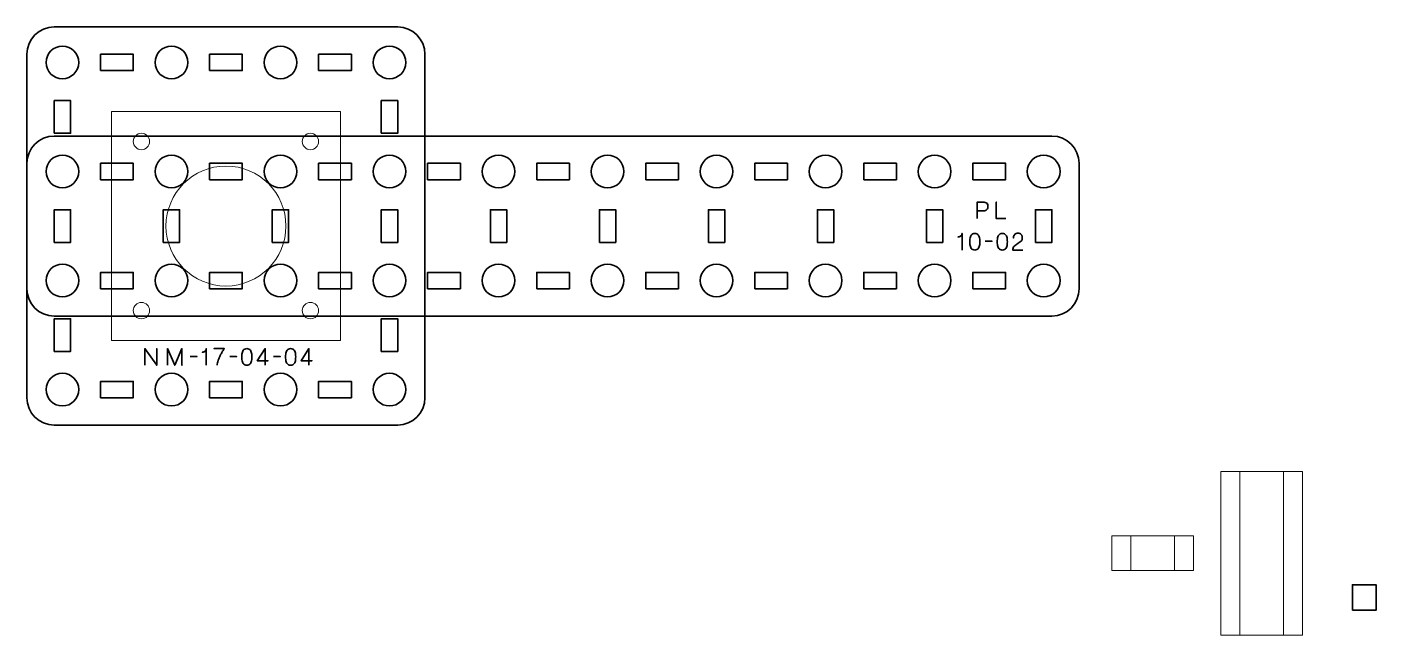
# Model space of a CAD drawing. Header units: centimetres. Extents: x -40 to 171, y -20 to 141.
# Drawn here: x -40.15 to -15.4, y 57.65 to 68.8 of the extents above; entities that cross this region are included whole.
import ezdxf

# ---------------------------------------------------------------- set-up
doc = ezdxf.new("R2010")
doc.units = ezdxf.units.CM
doc.header["$MEASUREMENT"] = 0
doc.layers.add('Layer 1', color=7, linetype='Continuous')

msp = doc.modelspace()

# ---------------------------------------------------------------- linework, layer by layer
at = {"layer": 'Layer 1', "color": 250, "lineweight": 35}
for points in [[(-38.79996, 68.00002), (-38.19996, 68.00002), (-38.19996, 68.30002), (-38.79996, 68.30002), (-38.79996, 68.00002)], [(-36.79996, 68.00002), (-36.19996, 68.00002), (-36.19996, 68.30002), (-36.79996, 68.30002), (-36.79996, 68.00002)], [(-34.79996, 68.00002), (-34.19996, 68.00002), (-34.19996, 68.30002), (-34.79996, 68.30002), (-34.79996, 68.00002)], [(-39.64996, 66.85002), (-39.34996, 66.85002), (-39.34996, 67.45002), (-39.64996, 67.45002), (-39.64996, 66.85002)], [(-33.64996, 66.85002), (-33.34996, 66.85002), (-33.34996, 67.45002), (-33.64996, 67.45002), (-33.64996, 66.85002)], [(-38.8, 66), (-38.2, 66), (-38.2, 66.3), (-38.8, 66.3), (-38.8, 66)], [(-36.8, 66), (-36.2, 66), (-36.2, 66.3), (-36.8, 66.3), (-36.8, 66)], [(-34.8, 66), (-34.2, 66), (-34.2, 66.3), (-34.8, 66.3), (-34.8, 66)], [(-32.8, 66), (-32.2, 66), (-32.2, 66.3), (-32.8, 66.3), (-32.8, 66)], [(-30.8, 66), (-30.2, 66), (-30.2, 66.3), (-30.8, 66.3), (-30.8, 66)], [(-28.8, 66), (-28.2, 66), (-28.2, 66.3), (-28.8, 66.3), (-28.8, 66)], [(-26.8, 66), (-26.2, 66), (-26.2, 66.3), (-26.8, 66.3), (-26.8, 66)], [(-24.8, 66), (-24.2, 66), (-24.2, 66.3), (-24.8, 66.3), (-24.8, 66)], [(-22.8, 66), (-22.2, 66), (-22.2, 66.3), (-22.8, 66.3), (-22.8, 66)], [(-39.65, 64.85), (-39.35, 64.85), (-39.35, 65.45), (-39.65, 65.45), (-39.65, 64.85)], [(-39.64996, 64.85002), (-39.34996, 64.85002), (-39.34996, 65.45002), (-39.64996, 65.45002), (-39.64996, 64.85002)], [(-37.65, 64.85), (-37.35, 64.85), (-37.35, 65.45), (-37.65, 65.45), (-37.65, 64.85)], [(-35.65, 64.85), (-35.35, 64.85), (-35.35, 65.45), (-35.65, 65.45), (-35.65, 64.85)], [(-33.65, 64.85), (-33.35, 64.85), (-33.35, 65.45), (-33.65, 65.45), (-33.65, 64.85)], [(-33.64996, 64.85002), (-33.34996, 64.85002), (-33.34996, 65.45002), (-33.64996, 65.45002), (-33.64996, 64.85002)], [(-31.65, 64.85), (-31.35, 64.85), (-31.35, 65.45), (-31.65, 65.45), (-31.65, 64.85)], [(-29.65, 64.85), (-29.35, 64.85), (-29.35, 65.45), (-29.65, 65.45), (-29.65, 64.85)], [(-27.65, 64.85), (-27.35, 64.85), (-27.35, 65.45), (-27.65, 65.45), (-27.65, 64.85)], [(-25.65, 64.85), (-25.35, 64.85), (-25.35, 65.45), (-25.65, 65.45), (-25.65, 64.85)], [(-23.65, 64.85), (-23.35, 64.85), (-23.35, 65.45), (-23.65, 65.45), (-23.65, 64.85)], [(-21.65, 64.85), (-21.35, 64.85), (-21.35, 65.45), (-21.65, 65.45), (-21.65, 64.85)], [(-38.8, 64), (-38.2, 64), (-38.2, 64.3), (-38.8, 64.3), (-38.8, 64)], [(-36.8, 64), (-36.2, 64), (-36.2, 64.3), (-36.8, 64.3), (-36.8, 64)], [(-34.8, 64), (-34.2, 64), (-34.2, 64.3), (-34.8, 64.3), (-34.8, 64)], [(-32.8, 64), (-32.2, 64), (-32.2, 64.3), (-32.8, 64.3), (-32.8, 64)], [(-30.8, 64), (-30.2, 64), (-30.2, 64.3), (-30.8, 64.3), (-30.8, 64)], [(-28.8, 64), (-28.2, 64), (-28.2, 64.3), (-28.8, 64.3), (-28.8, 64)], [(-26.8, 64), (-26.2, 64), (-26.2, 64.3), (-26.8, 64.3), (-26.8, 64)], [(-24.8, 64), (-24.2, 64), (-24.2, 64.3), (-24.8, 64.3), (-24.8, 64)], [(-22.8, 64), (-22.2, 64), (-22.2, 64.3), (-22.8, 64.3), (-22.8, 64)], [(-39.64996, 62.85002), (-39.34996, 62.85002), (-39.34996, 63.45002), (-39.64996, 63.45002), (-39.64996, 62.85002)], [(-33.64996, 62.85002), (-33.34996, 62.85002), (-33.34996, 63.45002), (-33.64996, 63.45002), (-33.64996, 62.85002)], [(-38.79996, 62.00002), (-38.19996, 62.00002), (-38.19996, 62.30002), (-38.79996, 62.30002), (-38.79996, 62.00002)], [(-36.79996, 62.00002), (-36.19996, 62.00002), (-36.19996, 62.30002), (-36.79996, 62.30002), (-36.79996, 62.00002)], [(-34.79996, 62.00002), (-34.19996, 62.00002), (-34.19996, 62.30002), (-34.79996, 62.30002), (-34.79996, 62.00002)], [(-15.83708, 58.10422), (-15.4035, 58.10422), (-15.4035, 58.57202), (-15.83708, 58.57202), (-15.83708, 58.10422)]]:
    msp.add_lwpolyline(points, close=True, dxfattribs=at)
for centre in [(-39.49996, 68.15002), (-37.49996, 68.15002), (-35.49996, 68.15002), (-33.49996, 68.15002), (-39.5, 66.15), (-39.49996, 66.15002), (-37.5, 66.15), (-35.5, 66.15), (-33.5, 66.15), (-33.49996, 66.15002), (-31.5, 66.15), (-29.5, 66.15), (-27.5, 66.15), (-25.5, 66.15), (-23.5, 66.15), (-21.5, 66.15), (-39.5, 64.15), (-39.49996, 64.15002), (-37.5, 64.15), (-35.5, 64.15), (-33.5, 64.15), (-33.49996, 64.15002), (-31.5, 64.15), (-29.5, 64.15), (-27.5, 64.15), (-25.5, 64.15), (-23.5, 64.15), (-21.5, 64.15), (-39.49996, 62.15002), (-37.49996, 62.15002), (-35.49996, 62.15002), (-33.49996, 62.15002)]:
    msp.add_ellipse(centre, major_axis=(0, 0.3), ratio=1, dxfattribs=at)
for points in [[(-40.14996, 62.00002), (-40.14996, 62.00002), (-40.14996, 68.30002), (-40.14996, 68.30002), (-40.14996, 68.30002), (-40.14996, 68.57611), (-39.92605, 68.80002), (-39.64996, 68.80002), (-39.64996, 68.80002), (-39.64996, 68.80002), (-33.34996, 68.80002), (-33.34996, 68.80002), (-33.34996, 68.80002), (-33.07387, 68.80002), (-32.84996, 68.57611), (-32.84996, 68.30002), (-32.84996, 68.30002), (-32.84996, 68.30002), (-32.84996, 62.00002), (-32.84996, 62.00002), (-32.84996, 62.00002), (-32.84996, 61.72393), (-33.07387, 61.50002), (-33.34996, 61.50002), (-33.34996, 61.50002), (-33.34996, 61.50002), (-39.64996, 61.50002), (-39.64996, 61.50002), (-39.64996, 61.50002), (-39.92605, 61.50002), (-40.14996, 61.72393), (-40.14996, 62.00002)], [(-40.15, 64), (-40.15, 64), (-40.15, 66.3), (-40.15, 66.3), (-40.15, 66.3), (-40.15, 66.57609), (-39.92609, 66.8), (-39.65, 66.8), (-39.65, 66.8), (-39.65, 66.8), (-21.35, 66.8), (-21.35, 66.8), (-21.35, 66.8), (-21.07391, 66.8), (-20.85, 66.57609), (-20.85, 66.3), (-20.85, 66.3), (-20.85, 66.3), (-20.85, 64), (-20.85, 64), (-20.85, 64), (-20.85, 63.72391), (-21.07391, 63.5), (-21.35, 63.5), (-21.35, 63.5), (-21.35, 63.5), (-39.65, 63.5), (-39.65, 63.5), (-39.65, 63.5), (-39.92609, 63.5), (-40.15, 63.72391), (-40.15, 64)]]:
    msp.add_open_spline(points, degree=3, knots=[0, 0, 0, 0, 0.125, 0.125, 0.125, 0.125, 0.25, 0.25, 0.25, 0.25, 0.375, 0.375, 0.375, 0.375, 0.5, 0.5, 0.5, 0.5, 0.625, 0.625, 0.625, 0.625, 0.75, 0.75, 0.75, 0.75, 0.875, 0.875, 0.875, 0.875, 1, 1, 1, 1], dxfattribs=at)
at = {"layer": 'Layer 1', "color": 30, "lineweight": 18}
msp.add_open_spline([(-38.6, 67.25), (-38.6, 67.25), (-34.4, 67.25), (-34.4, 67.25), (-34.4, 67.25), (-34.4, 67.25), (-34.4, 63.05), (-34.4, 63.05), (-34.4, 63.05), (-34.4, 63.05), (-38.6, 63.05), (-38.6, 63.05), (-38.6, 63.05), (-38.6, 63.05), (-38.6, 67.25), (-38.6, 67.25)], degree=3, knots=[0, 0, 0, 0, 0.25, 0.25, 0.25, 0.25, 0.5, 0.5, 0.5, 0.5, 0.75, 0.75, 0.75, 0.75, 1, 1, 1, 1], dxfattribs=at)
at = {"layer": 'Layer 1', "color": 250, "lineweight": 18}
for points in [[(-38.05, 66.85), (-37.96717, 66.85), (-37.9, 66.78283), (-37.9, 66.7), (-37.9, 66.7), (-37.9, 66.61717), (-37.96717, 66.55), (-38.05, 66.55), (-38.05, 66.55), (-38.13283, 66.55), (-38.2, 66.61717), (-38.2, 66.7), (-38.2, 66.7), (-38.2, 66.78283), (-38.13283, 66.85), (-38.05, 66.85)], [(-34.95, 66.85), (-34.86717, 66.85), (-34.8, 66.78283), (-34.8, 66.7), (-34.8, 66.7), (-34.8, 66.61717), (-34.86717, 66.55), (-34.95, 66.55), (-34.95, 66.55), (-35.03283, 66.55), (-35.1, 66.61717), (-35.1, 66.7), (-35.1, 66.7), (-35.1, 66.78283), (-35.03283, 66.85), (-34.95, 66.85)], [(-36.5, 66.25), (-35.89259, 66.25), (-35.4, 65.75741), (-35.4, 65.15), (-35.4, 65.15), (-35.4, 64.54259), (-35.89259, 64.05), (-36.5, 64.05), (-36.5, 64.05), (-37.10741, 64.05), (-37.6, 64.54259), (-37.6, 65.15), (-37.6, 65.15), (-37.6, 65.75741), (-37.10741, 66.25), (-36.5, 66.25)], [(-38.05, 63.75), (-37.96717, 63.75), (-37.9, 63.68283), (-37.9, 63.6), (-37.9, 63.6), (-37.9, 63.51717), (-37.96717, 63.45), (-38.05, 63.45), (-38.05, 63.45), (-38.13283, 63.45), (-38.2, 63.51717), (-38.2, 63.6), (-38.2, 63.6), (-38.2, 63.68283), (-38.13283, 63.75), (-38.05, 63.75)], [(-34.95, 63.75), (-34.86717, 63.75), (-34.8, 63.68283), (-34.8, 63.6), (-34.8, 63.6), (-34.8, 63.51717), (-34.86717, 63.45), (-34.95, 63.45), (-34.95, 63.45), (-35.03283, 63.45), (-35.1, 63.51717), (-35.1, 63.6), (-35.1, 63.6), (-35.1, 63.68283), (-35.03283, 63.75), (-34.95, 63.75)]]:
    msp.add_open_spline(points, degree=3, knots=[0, 0, 0, 0, 0.25, 0.25, 0.25, 0.25, 0.5, 0.5, 0.5, 0.5, 0.75, 0.75, 0.75, 0.75, 1, 1, 1, 1], dxfattribs=at)
at = {"layer": 'Layer 1', "color": 30, "lineweight": 35}
for points, knots in [([(-22.71755, 65.28508), (-22.71755, 65.28508), (-22.71755, 65.5903), (-22.71755, 65.5903), (-22.71755, 65.5903), (-22.71755, 65.5903), (-22.62018, 65.5903), (-22.62018, 65.5903), (-22.62018, 65.5903), (-22.60071, 65.59023), (-22.5847, 65.58804), (-22.57207, 65.58381), (-22.57207, 65.58381), (-22.55951, 65.57965), (-22.54963, 65.57386), (-22.5425, 65.56652), (-22.5425, 65.56652), (-22.53538, 65.55926), (-22.5303, 65.55093), (-22.52719, 65.54155), (-22.52719, 65.54155), (-22.52416, 65.53216), (-22.5224, 65.52236), (-22.52197, 65.51198), (-22.52197, 65.51198), (-22.52148, 65.50161), (-22.52268, 65.49145), (-22.5255, 65.48158), (-22.5255, 65.48158), (-22.52839, 65.4717), (-22.53326, 65.46274), (-22.54025, 65.45469), (-22.54025, 65.45469), (-22.54716, 65.44665), (-22.55654, 65.44023), (-22.56833, 65.4355), (-22.56833, 65.4355), (-22.58011, 65.43071), (-22.59471, 65.42831), (-22.61214, 65.42817), (-22.61214, 65.42817), (-22.61214, 65.42817), (-22.71755, 65.42817), (-22.71755, 65.42817), (-22.71755, 65.42817), (-22.71755, 65.42817), (-22.61214, 65.42817), (-22.61214, 65.42817), (-22.61214, 65.42817), (-22.59507, 65.42831), (-22.5806, 65.43071), (-22.56889, 65.4355), (-22.56889, 65.4355), (-22.55711, 65.44023), (-22.54772, 65.44665), (-22.54067, 65.45469), (-22.54067, 65.45469), (-22.53368, 65.46274), (-22.52867, 65.4717), (-22.52571, 65.48158), (-22.52571, 65.48158), (-22.52275, 65.49145), (-22.52148, 65.50161), (-22.52197, 65.51198), (-22.52197, 65.51198), (-22.5224, 65.52236), (-22.52416, 65.53216), (-22.52733, 65.54155), (-22.52733, 65.54155), (-22.53044, 65.55093), (-22.53566, 65.55926), (-22.54279, 65.56652), (-22.54279, 65.56652), (-22.54998, 65.57386), (-22.55986, 65.57965), (-22.57242, 65.58381), (-22.57242, 65.58381), (-22.58505, 65.58804), (-22.60092, 65.59023), (-22.62018, 65.5903), (-22.62018, 65.5903), (-22.62018, 65.5903), (-22.71755, 65.5903), (-22.71755, 65.5903), (-22.71755, 65.5903), (-22.71755, 65.5903), (-22.71755, 65.28508), (-22.71755, 65.28508)], [0, 0, 0, 0, 0.04545455, 0.04545455, 0.04545455, 0.04545455, 0.09090909, 0.09090909, 0.09090909, 0.09090909, 0.13636364, 0.13636364, 0.13636364, 0.13636364, 0.18181818, 0.18181818, 0.18181818, 0.18181818, 0.22727273, 0.22727273, 0.22727273, 0.22727273, 0.27272727, 0.27272727, 0.27272727, 0.27272727, 0.31818182, 0.31818182, 0.31818182, 0.31818182, 0.36363636, 0.36363636, 0.36363636, 0.36363636, 0.40909091, 0.40909091, 0.40909091, 0.40909091, 0.45454545, 0.45454545, 0.45454545, 0.45454545, 0.5, 0.5, 0.5, 0.5, 0.54545455, 0.54545455, 0.54545455, 0.54545455, 0.59090909, 0.59090909, 0.59090909, 0.59090909, 0.63636364, 0.63636364, 0.63636364, 0.63636364, 0.68181818, 0.68181818, 0.68181818, 0.68181818, 0.72727273, 0.72727273, 0.72727273, 0.72727273, 0.77272727, 0.77272727, 0.77272727, 0.77272727, 0.81818182, 0.81818182, 0.81818182, 0.81818182, 0.86363636, 0.86363636, 0.86363636, 0.86363636, 0.90909091, 0.90909091, 0.90909091, 0.90909091, 0.95454545, 0.95454545, 0.95454545, 0.95454545, 1, 1, 1, 1]), ([(-22.19305, 65.28508), (-22.19305, 65.28508), (-22.37127, 65.28508), (-22.37127, 65.28508), (-22.37127, 65.28508), (-22.37127, 65.28508), (-22.37127, 65.5903), (-22.37127, 65.5903), (-22.37127, 65.5903), (-22.37127, 65.5903), (-22.37127, 65.28508), (-22.37127, 65.28508), (-22.37127, 65.28508), (-22.37127, 65.28508), (-22.19305, 65.28508), (-22.19305, 65.28508)], [0, 0, 0, 0, 0.25, 0.25, 0.25, 0.25, 0.5, 0.5, 0.5, 0.5, 0.75, 0.75, 0.75, 0.75, 1, 1, 1, 1]), ([(-22.998, 64.70977), (-22.998, 64.70977), (-22.998, 65.01499), (-22.998, 65.01499), (-22.998, 65.01499), (-22.99807, 65.00462), (-22.99991, 64.99573), (-23.00344, 64.98832), (-23.00344, 64.98832), (-23.00689, 64.98084), (-23.01148, 64.9747), (-23.01712, 64.96977), (-23.01712, 64.96977), (-23.02277, 64.96483), (-23.02884, 64.96088), (-23.03533, 64.95791), (-23.03533, 64.95791), (-23.04182, 64.95502), (-23.0481, 64.95283), (-23.05417, 64.95149), (-23.05417, 64.95149), (-23.0603, 64.95008), (-23.06553, 64.94923), (-23.06997, 64.94895), (-23.06997, 64.94895), (-23.06553, 64.94923), (-23.0603, 64.95008), (-23.05417, 64.95149), (-23.05417, 64.95149), (-23.0481, 64.95283), (-23.04182, 64.95502), (-23.03533, 64.95791), (-23.03533, 64.95791), (-23.02884, 64.96088), (-23.02277, 64.96483), (-23.01712, 64.96977), (-23.01712, 64.96977), (-23.01148, 64.9747), (-23.00689, 64.98084), (-23.00344, 64.98832), (-23.00344, 64.98832), (-22.99991, 64.99573), (-22.99807, 65.00462), (-22.998, 65.01499), (-22.998, 65.01499), (-22.998, 65.01499), (-22.998, 64.70977), (-22.998, 64.70977)], [0, 0, 0, 0, 0.08333333, 0.08333333, 0.08333333, 0.08333333, 0.16666667, 0.16666667, 0.16666667, 0.16666667, 0.25, 0.25, 0.25, 0.25, 0.33333333, 0.33333333, 0.33333333, 0.33333333, 0.41666667, 0.41666667, 0.41666667, 0.41666667, 0.5, 0.5, 0.5, 0.5, 0.58333333, 0.58333333, 0.58333333, 0.58333333, 0.66666667, 0.66666667, 0.66666667, 0.66666667, 0.75, 0.75, 0.75, 0.75, 0.83333333, 0.83333333, 0.83333333, 0.83333333, 0.91666667, 0.91666667, 0.91666667, 0.91666667, 1, 1, 1, 1]), ([(-22.76348, 64.70977), (-22.74867, 64.70984), (-22.7359, 64.71245), (-22.72524, 64.71753), (-22.72524, 64.71753), (-22.71466, 64.72261), (-22.70584, 64.72988), (-22.69879, 64.73912), (-22.69879, 64.73912), (-22.6918, 64.74843), (-22.6863, 64.75944), (-22.68221, 64.77214), (-22.68221, 64.77214), (-22.67818, 64.78484), (-22.67529, 64.79874), (-22.67367, 64.81398), (-22.67367, 64.81398), (-22.67197, 64.82922), (-22.67113, 64.84524), (-22.6712, 64.86217), (-22.6712, 64.86217), (-22.67113, 64.87903), (-22.67197, 64.89505), (-22.67367, 64.91022), (-22.67367, 64.91022), (-22.67529, 64.92539), (-22.67818, 64.93936), (-22.68221, 64.95206), (-22.68221, 64.95206), (-22.6863, 64.96469), (-22.6918, 64.97569), (-22.69879, 64.98508), (-22.69879, 64.98508), (-22.70584, 64.99439), (-22.71466, 65.00166), (-22.72524, 65.00674), (-22.72524, 65.00674), (-22.7359, 65.01189), (-22.74867, 65.0145), (-22.76348, 65.01457), (-22.76348, 65.01457), (-22.7783, 65.0145), (-22.79107, 65.01189), (-22.80173, 65.00674), (-22.80173, 65.00674), (-22.81231, 65.00166), (-22.82113, 64.99439), (-22.82818, 64.98508), (-22.82818, 64.98508), (-22.83517, 64.97569), (-22.84067, 64.96469), (-22.84476, 64.95206), (-22.84476, 64.95206), (-22.84879, 64.93936), (-22.85168, 64.92539), (-22.8533, 64.91022), (-22.8533, 64.91022), (-22.85499, 64.89505), (-22.85584, 64.87903), (-22.85577, 64.86217), (-22.85577, 64.86217), (-22.85584, 64.84524), (-22.85499, 64.82922), (-22.8533, 64.81398), (-22.8533, 64.81398), (-22.85168, 64.79874), (-22.84879, 64.78484), (-22.84476, 64.77214), (-22.84476, 64.77214), (-22.84067, 64.75944), (-22.83517, 64.74843), (-22.82818, 64.73912), (-22.82818, 64.73912), (-22.82113, 64.72988), (-22.81231, 64.72261), (-22.80173, 64.71753), (-22.80173, 64.71753), (-22.79107, 64.71245), (-22.7783, 64.70984), (-22.76348, 64.70977)], [0, 0, 0, 0, 0.05, 0.05, 0.05, 0.05, 0.1, 0.1, 0.1, 0.1, 0.15, 0.15, 0.15, 0.15, 0.2, 0.2, 0.2, 0.2, 0.25, 0.25, 0.25, 0.25, 0.3, 0.3, 0.3, 0.3, 0.35, 0.35, 0.35, 0.35, 0.4, 0.4, 0.4, 0.4, 0.45, 0.45, 0.45, 0.45, 0.5, 0.5, 0.5, 0.5, 0.55, 0.55, 0.55, 0.55, 0.6, 0.6, 0.6, 0.6, 0.65, 0.65, 0.65, 0.65, 0.7, 0.7, 0.7, 0.7, 0.75, 0.75, 0.75, 0.75, 0.8, 0.8, 0.8, 0.8, 0.85, 0.85, 0.85, 0.85, 0.9, 0.9, 0.9, 0.9, 0.95, 0.95, 0.95, 0.95, 1, 1, 1, 1]), ([(-22.76348, 64.70977), (-22.74867, 64.70984), (-22.7359, 64.71245), (-22.72524, 64.71753), (-22.72524, 64.71753), (-22.71466, 64.72261), (-22.70584, 64.72988), (-22.69879, 64.73912), (-22.69879, 64.73912), (-22.6918, 64.74843), (-22.6863, 64.75944), (-22.68221, 64.77214), (-22.68221, 64.77214), (-22.67818, 64.78484), (-22.67529, 64.79874), (-22.67367, 64.81398), (-22.67367, 64.81398), (-22.67197, 64.82922), (-22.67113, 64.84524), (-22.6712, 64.86217), (-22.6712, 64.86217), (-22.67113, 64.87903), (-22.67197, 64.89505), (-22.67367, 64.91022), (-22.67367, 64.91022), (-22.67529, 64.92539), (-22.67818, 64.93936), (-22.68221, 64.95206), (-22.68221, 64.95206), (-22.6863, 64.96469), (-22.6918, 64.97569), (-22.69879, 64.98508), (-22.69879, 64.98508), (-22.70584, 64.99439), (-22.71466, 65.00166), (-22.72524, 65.00674), (-22.72524, 65.00674), (-22.7359, 65.01189), (-22.74867, 65.0145), (-22.76348, 65.01457), (-22.76348, 65.01457), (-22.7783, 65.0145), (-22.79107, 65.01189), (-22.80173, 65.00674), (-22.80173, 65.00674), (-22.81231, 65.00166), (-22.82113, 64.99439), (-22.82818, 64.98508), (-22.82818, 64.98508), (-22.83517, 64.97569), (-22.84067, 64.96469), (-22.84476, 64.95206), (-22.84476, 64.95206), (-22.84879, 64.93936), (-22.85168, 64.92539), (-22.8533, 64.91022), (-22.8533, 64.91022), (-22.85499, 64.89505), (-22.85584, 64.87903), (-22.85577, 64.86217), (-22.85577, 64.86217), (-22.85584, 64.84524), (-22.85499, 64.82922), (-22.8533, 64.81398), (-22.8533, 64.81398), (-22.85168, 64.79874), (-22.84879, 64.78484), (-22.84476, 64.77214), (-22.84476, 64.77214), (-22.84067, 64.75944), (-22.83517, 64.74843), (-22.82818, 64.73912), (-22.82818, 64.73912), (-22.82113, 64.72988), (-22.81231, 64.72261), (-22.80173, 64.71753), (-22.80173, 64.71753), (-22.79107, 64.71245), (-22.7783, 64.70984), (-22.76348, 64.70977)], [0, 0, 0, 0, 0.05, 0.05, 0.05, 0.05, 0.1, 0.1, 0.1, 0.1, 0.15, 0.15, 0.15, 0.15, 0.2, 0.2, 0.2, 0.2, 0.25, 0.25, 0.25, 0.25, 0.3, 0.3, 0.3, 0.3, 0.35, 0.35, 0.35, 0.35, 0.4, 0.4, 0.4, 0.4, 0.45, 0.45, 0.45, 0.45, 0.5, 0.5, 0.5, 0.5, 0.55, 0.55, 0.55, 0.55, 0.6, 0.6, 0.6, 0.6, 0.65, 0.65, 0.65, 0.65, 0.7, 0.7, 0.7, 0.7, 0.75, 0.75, 0.75, 0.75, 0.8, 0.8, 0.8, 0.8, 0.85, 0.85, 0.85, 0.85, 0.9, 0.9, 0.9, 0.9, 0.95, 0.95, 0.95, 0.95, 1, 1, 1, 1]), ([(-22.57087, 64.86937), (-22.57087, 64.86937), (-22.44768, 64.86937), (-22.44768, 64.86937), (-22.44768, 64.86937), (-22.44768, 64.86937), (-22.57087, 64.86937), (-22.57087, 64.86937)], [0, 0, 0, 0, 0.5, 0.5, 0.5, 0.5, 1, 1, 1, 1]), ([(-22.25845, 64.70977), (-22.24364, 64.70984), (-22.23087, 64.71245), (-22.22021, 64.71753), (-22.22021, 64.71753), (-22.20963, 64.72261), (-22.20081, 64.72988), (-22.19376, 64.73912), (-22.19376, 64.73912), (-22.18677, 64.74843), (-22.18127, 64.75944), (-22.17718, 64.77214), (-22.17718, 64.77214), (-22.17315, 64.78484), (-22.17026, 64.79874), (-22.16864, 64.81398), (-22.16864, 64.81398), (-22.16694, 64.82922), (-22.1661, 64.84524), (-22.16617, 64.86217), (-22.16617, 64.86217), (-22.1661, 64.87903), (-22.16694, 64.89505), (-22.16864, 64.91022), (-22.16864, 64.91022), (-22.17026, 64.92539), (-22.17315, 64.93936), (-22.17718, 64.95206), (-22.17718, 64.95206), (-22.18127, 64.96469), (-22.18677, 64.97569), (-22.19376, 64.98508), (-22.19376, 64.98508), (-22.20081, 64.99439), (-22.20963, 65.00166), (-22.22021, 65.00674), (-22.22021, 65.00674), (-22.23087, 65.01189), (-22.24364, 65.0145), (-22.25845, 65.01457), (-22.25845, 65.01457), (-22.27327, 65.0145), (-22.28604, 65.01189), (-22.2967, 65.00674), (-22.2967, 65.00674), (-22.30728, 65.00166), (-22.3161, 64.99439), (-22.32315, 64.98508), (-22.32315, 64.98508), (-22.33014, 64.97569), (-22.33564, 64.96469), (-22.33973, 64.95206), (-22.33973, 64.95206), (-22.34376, 64.93936), (-22.34665, 64.92539), (-22.34827, 64.91022), (-22.34827, 64.91022), (-22.34996, 64.89505), (-22.35081, 64.87903), (-22.35074, 64.86217), (-22.35074, 64.86217), (-22.35081, 64.84524), (-22.34996, 64.82922), (-22.34827, 64.81398), (-22.34827, 64.81398), (-22.34665, 64.79874), (-22.34376, 64.78484), (-22.33973, 64.77214), (-22.33973, 64.77214), (-22.33564, 64.75944), (-22.33014, 64.74843), (-22.32315, 64.73912), (-22.32315, 64.73912), (-22.3161, 64.72988), (-22.30728, 64.72261), (-22.2967, 64.71753), (-22.2967, 64.71753), (-22.28604, 64.71245), (-22.27327, 64.70984), (-22.25845, 64.70977)], [0, 0, 0, 0, 0.05, 0.05, 0.05, 0.05, 0.1, 0.1, 0.1, 0.1, 0.15, 0.15, 0.15, 0.15, 0.2, 0.2, 0.2, 0.2, 0.25, 0.25, 0.25, 0.25, 0.3, 0.3, 0.3, 0.3, 0.35, 0.35, 0.35, 0.35, 0.4, 0.4, 0.4, 0.4, 0.45, 0.45, 0.45, 0.45, 0.5, 0.5, 0.5, 0.5, 0.55, 0.55, 0.55, 0.55, 0.6, 0.6, 0.6, 0.6, 0.65, 0.65, 0.65, 0.65, 0.7, 0.7, 0.7, 0.7, 0.75, 0.75, 0.75, 0.75, 0.8, 0.8, 0.8, 0.8, 0.85, 0.85, 0.85, 0.85, 0.9, 0.9, 0.9, 0.9, 0.95, 0.95, 0.95, 0.95, 1, 1, 1, 1]), ([(-22.25845, 64.70977), (-22.24364, 64.70984), (-22.23087, 64.71245), (-22.22021, 64.71753), (-22.22021, 64.71753), (-22.20963, 64.72261), (-22.20081, 64.72988), (-22.19376, 64.73912), (-22.19376, 64.73912), (-22.18677, 64.74843), (-22.18127, 64.75944), (-22.17718, 64.77214), (-22.17718, 64.77214), (-22.17315, 64.78484), (-22.17026, 64.79874), (-22.16864, 64.81398), (-22.16864, 64.81398), (-22.16694, 64.82922), (-22.1661, 64.84524), (-22.16617, 64.86217), (-22.16617, 64.86217), (-22.1661, 64.87903), (-22.16694, 64.89505), (-22.16864, 64.91022), (-22.16864, 64.91022), (-22.17026, 64.92539), (-22.17315, 64.93936), (-22.17718, 64.95206), (-22.17718, 64.95206), (-22.18127, 64.96469), (-22.18677, 64.97569), (-22.19376, 64.98508), (-22.19376, 64.98508), (-22.20081, 64.99439), (-22.20963, 65.00166), (-22.22021, 65.00674), (-22.22021, 65.00674), (-22.23087, 65.01189), (-22.24364, 65.0145), (-22.25845, 65.01457), (-22.25845, 65.01457), (-22.27327, 65.0145), (-22.28604, 65.01189), (-22.2967, 65.00674), (-22.2967, 65.00674), (-22.30728, 65.00166), (-22.3161, 64.99439), (-22.32315, 64.98508), (-22.32315, 64.98508), (-22.33014, 64.97569), (-22.33564, 64.96469), (-22.33973, 64.95206), (-22.33973, 64.95206), (-22.34376, 64.93936), (-22.34665, 64.92539), (-22.34827, 64.91022), (-22.34827, 64.91022), (-22.34996, 64.89505), (-22.35081, 64.87903), (-22.35074, 64.86217), (-22.35074, 64.86217), (-22.35081, 64.84524), (-22.34996, 64.82922), (-22.34827, 64.81398), (-22.34827, 64.81398), (-22.34665, 64.79874), (-22.34376, 64.78484), (-22.33973, 64.77214), (-22.33973, 64.77214), (-22.33564, 64.75944), (-22.33014, 64.74843), (-22.32315, 64.73912), (-22.32315, 64.73912), (-22.3161, 64.72988), (-22.30728, 64.72261), (-22.2967, 64.71753), (-22.2967, 64.71753), (-22.28604, 64.71245), (-22.27327, 64.70984), (-22.25845, 64.70977)], [0, 0, 0, 0, 0.05, 0.05, 0.05, 0.05, 0.1, 0.1, 0.1, 0.1, 0.15, 0.15, 0.15, 0.15, 0.2, 0.2, 0.2, 0.2, 0.25, 0.25, 0.25, 0.25, 0.3, 0.3, 0.3, 0.3, 0.35, 0.35, 0.35, 0.35, 0.4, 0.4, 0.4, 0.4, 0.45, 0.45, 0.45, 0.45, 0.5, 0.5, 0.5, 0.5, 0.55, 0.55, 0.55, 0.55, 0.6, 0.6, 0.6, 0.6, 0.65, 0.65, 0.65, 0.65, 0.7, 0.7, 0.7, 0.7, 0.75, 0.75, 0.75, 0.75, 0.8, 0.8, 0.8, 0.8, 0.85, 0.85, 0.85, 0.85, 0.9, 0.9, 0.9, 0.9, 0.95, 0.95, 0.95, 0.95, 1, 1, 1, 1]), ([(-21.88423, 64.70977), (-21.88423, 64.70977), (-22.06584, 64.70977), (-22.06584, 64.70977), (-22.06584, 64.70977), (-22.06549, 64.72205), (-22.06394, 64.73291), (-22.06132, 64.74223), (-22.06132, 64.74223), (-22.05864, 64.75154), (-22.05505, 64.75972), (-22.0506, 64.76678), (-22.0506, 64.76678), (-22.04608, 64.77383), (-22.04093, 64.78011), (-22.03508, 64.78562), (-22.03508, 64.78562), (-22.02922, 64.79119), (-22.02294, 64.79627), (-22.01617, 64.80107), (-22.01617, 64.80107), (-22.0094, 64.8058), (-22.00241, 64.81052), (-21.99514, 64.81518), (-21.99514, 64.81518), (-21.99514, 64.81518), (-21.92275, 64.86344), (-21.92275, 64.86344), (-21.92275, 64.86344), (-21.91535, 64.86866), (-21.90956, 64.87437), (-21.90547, 64.88051), (-21.90547, 64.88051), (-21.90131, 64.88665), (-21.89841, 64.89314), (-21.89665, 64.89999), (-21.89665, 64.89999), (-21.89496, 64.90676), (-21.8939, 64.91374), (-21.89355, 64.9208), (-21.89355, 64.9208), (-21.89319, 64.92793), (-21.89305, 64.93505), (-21.89312, 64.94218), (-21.89312, 64.94218), (-21.89312, 64.94803), (-21.8939, 64.95431), (-21.89545, 64.96109), (-21.89545, 64.96109), (-21.89707, 64.96779), (-21.89961, 64.97449), (-21.90321, 64.98112), (-21.90321, 64.98112), (-21.90681, 64.98776), (-21.91161, 64.99382), (-21.9176, 64.99933), (-21.9176, 64.99933), (-21.9236, 65.00476), (-21.93101, 65.00913), (-21.93983, 65.01245), (-21.93983, 65.01245), (-21.94865, 65.01577), (-21.95902, 65.01746), (-21.97101, 65.01753), (-21.97101, 65.01753), (-21.98308, 65.01746), (-21.99373, 65.01577), (-22.00291, 65.01252), (-22.00291, 65.01252), (-22.01208, 65.00928), (-22.01991, 65.00476), (-22.0264, 64.99905), (-22.0264, 64.99905), (-22.03289, 64.99333), (-22.03811, 64.9867), (-22.0422, 64.97929), (-22.0422, 64.97929), (-22.0463, 64.97188), (-22.04926, 64.96398), (-22.05116, 64.95565), (-22.05116, 64.95565), (-22.05307, 64.94733), (-22.05399, 64.93886), (-22.05399, 64.93032), (-22.05399, 64.93032), (-22.05399, 64.93886), (-22.05307, 64.94733), (-22.05116, 64.95565), (-22.05116, 64.95565), (-22.04926, 64.96398), (-22.0463, 64.97188), (-22.0422, 64.97929), (-22.0422, 64.97929), (-22.03811, 64.9867), (-22.03289, 64.99333), (-22.0264, 64.99905), (-22.0264, 64.99905), (-22.01991, 65.00476), (-22.01208, 65.00928), (-22.00291, 65.01252), (-22.00291, 65.01252), (-21.99373, 65.01577), (-21.98308, 65.01746), (-21.97101, 65.01753), (-21.97101, 65.01753), (-21.95902, 65.01746), (-21.94865, 65.01577), (-21.93983, 65.01245), (-21.93983, 65.01245), (-21.93101, 65.00913), (-21.9236, 65.00476), (-21.9176, 64.99933), (-21.9176, 64.99933), (-21.91161, 64.99382), (-21.90681, 64.98776), (-21.90321, 64.98112), (-21.90321, 64.98112), (-21.89961, 64.97449), (-21.89707, 64.96779), (-21.89545, 64.96109), (-21.89545, 64.96109), (-21.8939, 64.95431), (-21.89312, 64.94803), (-21.89312, 64.94218), (-21.89312, 64.94218), (-21.89305, 64.93505), (-21.89319, 64.92793), (-21.89355, 64.9208), (-21.89355, 64.9208), (-21.8939, 64.91374), (-21.89496, 64.90676), (-21.89665, 64.89999), (-21.89665, 64.89999), (-21.89841, 64.89314), (-21.90131, 64.88665), (-21.90547, 64.88051), (-21.90547, 64.88051), (-21.90956, 64.87437), (-21.91535, 64.86866), (-21.92275, 64.86344), (-21.92275, 64.86344), (-21.92275, 64.86344), (-21.99514, 64.81518), (-21.99514, 64.81518), (-21.99514, 64.81518), (-22.00241, 64.81052), (-22.0094, 64.8058), (-22.01617, 64.80107), (-22.01617, 64.80107), (-22.02294, 64.79627), (-22.02922, 64.79119), (-22.03508, 64.78562), (-22.03508, 64.78562), (-22.04093, 64.78011), (-22.04608, 64.77383), (-22.0506, 64.76678), (-22.0506, 64.76678), (-22.05505, 64.75972), (-22.05864, 64.75154), (-22.06132, 64.74223), (-22.06132, 64.74223), (-22.06394, 64.73291), (-22.06549, 64.72205), (-22.06584, 64.70977), (-22.06584, 64.70977), (-22.06584, 64.70977), (-21.88423, 64.70977), (-21.88423, 64.70977)], [0, 0, 0, 0, 0.02380952, 0.02380952, 0.02380952, 0.02380952, 0.04761905, 0.04761905, 0.04761905, 0.04761905, 0.07142857, 0.07142857, 0.07142857, 0.07142857, 0.0952381, 0.0952381, 0.0952381, 0.0952381, 0.11904762, 0.11904762, 0.11904762, 0.11904762, 0.14285714, 0.14285714, 0.14285714, 0.14285714, 0.16666667, 0.16666667, 0.16666667, 0.16666667, 0.19047619, 0.19047619, 0.19047619, 0.19047619, 0.21428571, 0.21428571, 0.21428571, 0.21428571, 0.23809524, 0.23809524, 0.23809524, 0.23809524, 0.26190476, 0.26190476, 0.26190476, 0.26190476, 0.28571429, 0.28571429, 0.28571429, 0.28571429, 0.30952381, 0.30952381, 0.30952381, 0.30952381, 0.33333333, 0.33333333, 0.33333333, 0.33333333, 0.35714286, 0.35714286, 0.35714286, 0.35714286, 0.38095238, 0.38095238, 0.38095238, 0.38095238, 0.4047619, 0.4047619, 0.4047619, 0.4047619, 0.42857143, 0.42857143, 0.42857143, 0.42857143, 0.45238095, 0.45238095, 0.45238095, 0.45238095, 0.47619048, 0.47619048, 0.47619048, 0.47619048, 0.5, 0.5, 0.5, 0.5, 0.52380952, 0.52380952, 0.52380952, 0.52380952, 0.54761905, 0.54761905, 0.54761905, 0.54761905, 0.57142857, 0.57142857, 0.57142857, 0.57142857, 0.5952381, 0.5952381, 0.5952381, 0.5952381, 0.61904762, 0.61904762, 0.61904762, 0.61904762, 0.64285714, 0.64285714, 0.64285714, 0.64285714, 0.66666667, 0.66666667, 0.66666667, 0.66666667, 0.69047619, 0.69047619, 0.69047619, 0.69047619, 0.71428571, 0.71428571, 0.71428571, 0.71428571, 0.73809524, 0.73809524, 0.73809524, 0.73809524, 0.76190476, 0.76190476, 0.76190476, 0.76190476, 0.78571429, 0.78571429, 0.78571429, 0.78571429, 0.80952381, 0.80952381, 0.80952381, 0.80952381, 0.83333333, 0.83333333, 0.83333333, 0.83333333, 0.85714286, 0.85714286, 0.85714286, 0.85714286, 0.88095238, 0.88095238, 0.88095238, 0.88095238, 0.9047619, 0.9047619, 0.9047619, 0.9047619, 0.92857143, 0.92857143, 0.92857143, 0.92857143, 0.95238095, 0.95238095, 0.95238095, 0.95238095, 0.97619048, 0.97619048, 0.97619048, 0.97619048, 1, 1, 1, 1]), ([(-37.98585, 62.59741), (-37.98585, 62.59741), (-37.98585, 62.90263), (-37.98585, 62.90263), (-37.98585, 62.90263), (-37.98585, 62.90263), (-37.76826, 62.59741), (-37.76826, 62.59741), (-37.76826, 62.59741), (-37.76826, 62.59741), (-37.76826, 62.90263), (-37.76826, 62.90263), (-37.76826, 62.90263), (-37.76826, 62.90263), (-37.76826, 62.59741), (-37.76826, 62.59741), (-37.76826, 62.59741), (-37.76826, 62.59741), (-37.98585, 62.90263), (-37.98585, 62.90263), (-37.98585, 62.90263), (-37.98585, 62.90263), (-37.98585, 62.59741), (-37.98585, 62.59741)], [0, 0, 0, 0, 0.16666667, 0.16666667, 0.16666667, 0.16666667, 0.33333333, 0.33333333, 0.33333333, 0.33333333, 0.5, 0.5, 0.5, 0.5, 0.66666667, 0.66666667, 0.66666667, 0.66666667, 0.83333333, 0.83333333, 0.83333333, 0.83333333, 1, 1, 1, 1]), ([(-37.57056, 62.59741), (-37.57056, 62.59741), (-37.57056, 62.90263), (-37.57056, 62.90263), (-37.57056, 62.90263), (-37.57056, 62.90263), (-37.43933, 62.59741), (-37.43933, 62.59741), (-37.43933, 62.59741), (-37.43933, 62.59741), (-37.30767, 62.90263), (-37.30767, 62.90263), (-37.30767, 62.90263), (-37.30767, 62.90263), (-37.30767, 62.59741), (-37.30767, 62.59741), (-37.30767, 62.59741), (-37.30767, 62.59741), (-37.30767, 62.90263), (-37.30767, 62.90263), (-37.30767, 62.90263), (-37.30767, 62.90263), (-37.43933, 62.59741), (-37.43933, 62.59741), (-37.43933, 62.59741), (-37.43933, 62.59741), (-37.57056, 62.90263), (-37.57056, 62.90263), (-37.57056, 62.90263), (-37.57056, 62.90263), (-37.57056, 62.59741), (-37.57056, 62.59741)], [0, 0, 0, 0, 0.125, 0.125, 0.125, 0.125, 0.25, 0.25, 0.25, 0.25, 0.375, 0.375, 0.375, 0.375, 0.5, 0.5, 0.5, 0.5, 0.625, 0.625, 0.625, 0.625, 0.75, 0.75, 0.75, 0.75, 0.875, 0.875, 0.875, 0.875, 1, 1, 1, 1]), ([(-36.86148, 62.59741), (-36.86148, 62.59741), (-36.86148, 62.90263), (-36.86148, 62.90263), (-36.86148, 62.90263), (-36.86155, 62.89226), (-36.86339, 62.88337), (-36.86692, 62.87596), (-36.86692, 62.87596), (-36.87037, 62.86848), (-36.87496, 62.86234), (-36.8806, 62.85741), (-36.8806, 62.85741), (-36.88625, 62.85247), (-36.89232, 62.84852), (-36.89881, 62.84555), (-36.89881, 62.84555), (-36.9053, 62.84266), (-36.91158, 62.84047), (-36.91765, 62.83913), (-36.91765, 62.83913), (-36.92378, 62.83772), (-36.92901, 62.83687), (-36.93345, 62.83659), (-36.93345, 62.83659), (-36.92901, 62.83687), (-36.92378, 62.83772), (-36.91765, 62.83913), (-36.91765, 62.83913), (-36.91158, 62.84047), (-36.9053, 62.84266), (-36.89881, 62.84555), (-36.89881, 62.84555), (-36.89232, 62.84852), (-36.88625, 62.85247), (-36.8806, 62.85741), (-36.8806, 62.85741), (-36.87496, 62.86234), (-36.87037, 62.86848), (-36.86692, 62.87596), (-36.86692, 62.87596), (-36.86339, 62.88337), (-36.86155, 62.89226), (-36.86148, 62.90263), (-36.86148, 62.90263), (-36.86148, 62.90263), (-36.86148, 62.59741), (-36.86148, 62.59741)], [0, 0, 0, 0, 0.08333333, 0.08333333, 0.08333333, 0.08333333, 0.16666667, 0.16666667, 0.16666667, 0.16666667, 0.25, 0.25, 0.25, 0.25, 0.33333333, 0.33333333, 0.33333333, 0.33333333, 0.41666667, 0.41666667, 0.41666667, 0.41666667, 0.5, 0.5, 0.5, 0.5, 0.58333333, 0.58333333, 0.58333333, 0.58333333, 0.66666667, 0.66666667, 0.66666667, 0.66666667, 0.75, 0.75, 0.75, 0.75, 0.83333333, 0.83333333, 0.83333333, 0.83333333, 0.91666667, 0.91666667, 0.91666667, 0.91666667, 1, 1, 1, 1]), ([(-36.66422, 62.59741), (-36.66401, 62.60919), (-36.66196, 62.62281), (-36.65808, 62.63833), (-36.65808, 62.63833), (-36.6542, 62.65392), (-36.64891, 62.67072), (-36.6422, 62.68871), (-36.6422, 62.68871), (-36.6355, 62.7067), (-36.62774, 62.72519), (-36.61899, 62.74431), (-36.61899, 62.74431), (-36.61031, 62.76343), (-36.60093, 62.78233), (-36.59098, 62.80117), (-36.59098, 62.80117), (-36.58103, 62.82001), (-36.57087, 62.83807), (-36.5605, 62.85536), (-36.5605, 62.85536), (-36.55013, 62.87257), (-36.53997, 62.88831), (-36.53002, 62.90263), (-36.53002, 62.90263), (-36.53002, 62.90263), (-36.71925, 62.90263), (-36.71925, 62.90263), (-36.71925, 62.90263), (-36.71925, 62.90263), (-36.53002, 62.90263), (-36.53002, 62.90263), (-36.53002, 62.90263), (-36.53997, 62.88831), (-36.55013, 62.87257), (-36.5605, 62.85536), (-36.5605, 62.85536), (-36.57087, 62.83807), (-36.58103, 62.82001), (-36.59098, 62.80117), (-36.59098, 62.80117), (-36.60093, 62.78233), (-36.61031, 62.76343), (-36.61899, 62.74431), (-36.61899, 62.74431), (-36.62774, 62.72519), (-36.6355, 62.7067), (-36.6422, 62.68871), (-36.6422, 62.68871), (-36.64891, 62.67072), (-36.6542, 62.65392), (-36.65808, 62.63833), (-36.65808, 62.63833), (-36.66196, 62.62281), (-36.66401, 62.60919), (-36.66422, 62.59741)], [0, 0, 0, 0, 0.07142857, 0.07142857, 0.07142857, 0.07142857, 0.14285714, 0.14285714, 0.14285714, 0.14285714, 0.21428571, 0.21428571, 0.21428571, 0.21428571, 0.28571429, 0.28571429, 0.28571429, 0.28571429, 0.35714286, 0.35714286, 0.35714286, 0.35714286, 0.42857143, 0.42857143, 0.42857143, 0.42857143, 0.5, 0.5, 0.5, 0.5, 0.57142857, 0.57142857, 0.57142857, 0.57142857, 0.64285714, 0.64285714, 0.64285714, 0.64285714, 0.71428571, 0.71428571, 0.71428571, 0.71428571, 0.78571429, 0.78571429, 0.78571429, 0.78571429, 0.85714286, 0.85714286, 0.85714286, 0.85714286, 0.92857143, 0.92857143, 0.92857143, 0.92857143, 1, 1, 1, 1]), ([(-36.11727, 62.59741), (-36.10246, 62.59748), (-36.08969, 62.60009), (-36.07903, 62.60517), (-36.07903, 62.60517), (-36.06845, 62.61025), (-36.05963, 62.61752), (-36.05258, 62.62676), (-36.05258, 62.62676), (-36.04559, 62.63607), (-36.04009, 62.64708), (-36.036, 62.65978), (-36.036, 62.65978), (-36.03197, 62.67248), (-36.02908, 62.68638), (-36.02746, 62.70162), (-36.02746, 62.70162), (-36.02576, 62.71686), (-36.02492, 62.73288), (-36.02499, 62.74981), (-36.02499, 62.74981), (-36.02492, 62.76667), (-36.02576, 62.78269), (-36.02746, 62.79786), (-36.02746, 62.79786), (-36.02908, 62.81303), (-36.03197, 62.827), (-36.036, 62.8397), (-36.036, 62.8397), (-36.04009, 62.85233), (-36.04559, 62.86333), (-36.05258, 62.87272), (-36.05258, 62.87272), (-36.05963, 62.88203), (-36.06845, 62.8893), (-36.07903, 62.89438), (-36.07903, 62.89438), (-36.08969, 62.89953), (-36.10246, 62.90214), (-36.11727, 62.90221), (-36.11727, 62.90221), (-36.13209, 62.90214), (-36.14486, 62.89953), (-36.15552, 62.89438), (-36.15552, 62.89438), (-36.1661, 62.8893), (-36.17492, 62.88203), (-36.18197, 62.87272), (-36.18197, 62.87272), (-36.18896, 62.86333), (-36.19446, 62.85233), (-36.19855, 62.8397), (-36.19855, 62.8397), (-36.20258, 62.827), (-36.20547, 62.81303), (-36.20709, 62.79786), (-36.20709, 62.79786), (-36.20878, 62.78269), (-36.20963, 62.76667), (-36.20956, 62.74981), (-36.20956, 62.74981), (-36.20963, 62.73288), (-36.20878, 62.71686), (-36.20709, 62.70162), (-36.20709, 62.70162), (-36.20547, 62.68638), (-36.20258, 62.67248), (-36.19855, 62.65978), (-36.19855, 62.65978), (-36.19446, 62.64708), (-36.18896, 62.63607), (-36.18197, 62.62676), (-36.18197, 62.62676), (-36.17492, 62.61752), (-36.1661, 62.61025), (-36.15552, 62.60517), (-36.15552, 62.60517), (-36.14486, 62.60009), (-36.13209, 62.59748), (-36.11727, 62.59741)], [0, 0, 0, 0, 0.05, 0.05, 0.05, 0.05, 0.1, 0.1, 0.1, 0.1, 0.15, 0.15, 0.15, 0.15, 0.2, 0.2, 0.2, 0.2, 0.25, 0.25, 0.25, 0.25, 0.3, 0.3, 0.3, 0.3, 0.35, 0.35, 0.35, 0.35, 0.4, 0.4, 0.4, 0.4, 0.45, 0.45, 0.45, 0.45, 0.5, 0.5, 0.5, 0.5, 0.55, 0.55, 0.55, 0.55, 0.6, 0.6, 0.6, 0.6, 0.65, 0.65, 0.65, 0.65, 0.7, 0.7, 0.7, 0.7, 0.75, 0.75, 0.75, 0.75, 0.8, 0.8, 0.8, 0.8, 0.85, 0.85, 0.85, 0.85, 0.9, 0.9, 0.9, 0.9, 0.95, 0.95, 0.95, 0.95, 1, 1, 1, 1]), ([(-36.11727, 62.59741), (-36.10246, 62.59748), (-36.08969, 62.60009), (-36.07903, 62.60517), (-36.07903, 62.60517), (-36.06845, 62.61025), (-36.05963, 62.61752), (-36.05258, 62.62676), (-36.05258, 62.62676), (-36.04559, 62.63607), (-36.04009, 62.64708), (-36.036, 62.65978), (-36.036, 62.65978), (-36.03197, 62.67248), (-36.02908, 62.68638), (-36.02746, 62.70162), (-36.02746, 62.70162), (-36.02576, 62.71686), (-36.02492, 62.73288), (-36.02499, 62.74981), (-36.02499, 62.74981), (-36.02492, 62.76667), (-36.02576, 62.78269), (-36.02746, 62.79786), (-36.02746, 62.79786), (-36.02908, 62.81303), (-36.03197, 62.827), (-36.036, 62.8397), (-36.036, 62.8397), (-36.04009, 62.85233), (-36.04559, 62.86333), (-36.05258, 62.87272), (-36.05258, 62.87272), (-36.05963, 62.88203), (-36.06845, 62.8893), (-36.07903, 62.89438), (-36.07903, 62.89438), (-36.08969, 62.89953), (-36.10246, 62.90214), (-36.11727, 62.90221), (-36.11727, 62.90221), (-36.13209, 62.90214), (-36.14486, 62.89953), (-36.15552, 62.89438), (-36.15552, 62.89438), (-36.1661, 62.8893), (-36.17492, 62.88203), (-36.18197, 62.87272), (-36.18197, 62.87272), (-36.18896, 62.86333), (-36.19446, 62.85233), (-36.19855, 62.8397), (-36.19855, 62.8397), (-36.20258, 62.827), (-36.20547, 62.81303), (-36.20709, 62.79786), (-36.20709, 62.79786), (-36.20878, 62.78269), (-36.20963, 62.76667), (-36.20956, 62.74981), (-36.20956, 62.74981), (-36.20963, 62.73288), (-36.20878, 62.71686), (-36.20709, 62.70162), (-36.20709, 62.70162), (-36.20547, 62.68638), (-36.20258, 62.67248), (-36.19855, 62.65978), (-36.19855, 62.65978), (-36.19446, 62.64708), (-36.18896, 62.63607), (-36.18197, 62.62676), (-36.18197, 62.62676), (-36.17492, 62.61752), (-36.1661, 62.61025), (-36.15552, 62.60517), (-36.15552, 62.60517), (-36.14486, 62.60009), (-36.13209, 62.59748), (-36.11727, 62.59741)], [0, 0, 0, 0, 0.05, 0.05, 0.05, 0.05, 0.1, 0.1, 0.1, 0.1, 0.15, 0.15, 0.15, 0.15, 0.2, 0.2, 0.2, 0.2, 0.25, 0.25, 0.25, 0.25, 0.3, 0.3, 0.3, 0.3, 0.35, 0.35, 0.35, 0.35, 0.4, 0.4, 0.4, 0.4, 0.45, 0.45, 0.45, 0.45, 0.5, 0.5, 0.5, 0.5, 0.55, 0.55, 0.55, 0.55, 0.6, 0.6, 0.6, 0.6, 0.65, 0.65, 0.65, 0.65, 0.7, 0.7, 0.7, 0.7, 0.75, 0.75, 0.75, 0.75, 0.8, 0.8, 0.8, 0.8, 0.85, 0.85, 0.85, 0.85, 0.9, 0.9, 0.9, 0.9, 0.95, 0.95, 0.95, 0.95, 1, 1, 1, 1]), ([(-35.78073, 62.59741), (-35.78073, 62.59741), (-35.78073, 62.90263), (-35.78073, 62.90263), (-35.78073, 62.90263), (-35.78073, 62.90263), (-35.92466, 62.67869), (-35.92466, 62.67869), (-35.92466, 62.67869), (-35.92466, 62.67869), (-35.72654, 62.67869), (-35.72654, 62.67869), (-35.72654, 62.67869), (-35.72654, 62.67869), (-35.92466, 62.67869), (-35.92466, 62.67869), (-35.92466, 62.67869), (-35.92466, 62.67869), (-35.78073, 62.90263), (-35.78073, 62.90263), (-35.78073, 62.90263), (-35.78073, 62.90263), (-35.78073, 62.59741), (-35.78073, 62.59741)], [0, 0, 0, 0, 0.16666667, 0.16666667, 0.16666667, 0.16666667, 0.33333333, 0.33333333, 0.33333333, 0.33333333, 0.5, 0.5, 0.5, 0.5, 0.66666667, 0.66666667, 0.66666667, 0.66666667, 0.83333333, 0.83333333, 0.83333333, 0.83333333, 1, 1, 1, 1]), ([(-35.31337, 62.59741), (-35.29856, 62.59748), (-35.28579, 62.60009), (-35.27513, 62.60517), (-35.27513, 62.60517), (-35.26455, 62.61025), (-35.25573, 62.61752), (-35.24868, 62.62676), (-35.24868, 62.62676), (-35.24169, 62.63607), (-35.23619, 62.64708), (-35.2321, 62.65978), (-35.2321, 62.65978), (-35.22807, 62.67248), (-35.22518, 62.68638), (-35.22356, 62.70162), (-35.22356, 62.70162), (-35.22186, 62.71686), (-35.22102, 62.73288), (-35.22109, 62.74981), (-35.22109, 62.74981), (-35.22102, 62.76667), (-35.22186, 62.78269), (-35.22356, 62.79786), (-35.22356, 62.79786), (-35.22518, 62.81303), (-35.22807, 62.827), (-35.2321, 62.8397), (-35.2321, 62.8397), (-35.23619, 62.85233), (-35.24169, 62.86333), (-35.24868, 62.87272), (-35.24868, 62.87272), (-35.25573, 62.88203), (-35.26455, 62.8893), (-35.27513, 62.89438), (-35.27513, 62.89438), (-35.28579, 62.89953), (-35.29856, 62.90214), (-35.31337, 62.90221), (-35.31337, 62.90221), (-35.32819, 62.90214), (-35.34096, 62.89953), (-35.35162, 62.89438), (-35.35162, 62.89438), (-35.3622, 62.8893), (-35.37102, 62.88203), (-35.37807, 62.87272), (-35.37807, 62.87272), (-35.38506, 62.86333), (-35.39056, 62.85233), (-35.39465, 62.8397), (-35.39465, 62.8397), (-35.39868, 62.827), (-35.40157, 62.81303), (-35.40319, 62.79786), (-35.40319, 62.79786), (-35.40488, 62.78269), (-35.40573, 62.76667), (-35.40566, 62.74981), (-35.40566, 62.74981), (-35.40573, 62.73288), (-35.40488, 62.71686), (-35.40319, 62.70162), (-35.40319, 62.70162), (-35.40157, 62.68638), (-35.39868, 62.67248), (-35.39465, 62.65978), (-35.39465, 62.65978), (-35.39056, 62.64708), (-35.38506, 62.63607), (-35.37807, 62.62676), (-35.37807, 62.62676), (-35.37102, 62.61752), (-35.3622, 62.61025), (-35.35162, 62.60517), (-35.35162, 62.60517), (-35.34096, 62.60009), (-35.32819, 62.59748), (-35.31337, 62.59741)], [0, 0, 0, 0, 0.05, 0.05, 0.05, 0.05, 0.1, 0.1, 0.1, 0.1, 0.15, 0.15, 0.15, 0.15, 0.2, 0.2, 0.2, 0.2, 0.25, 0.25, 0.25, 0.25, 0.3, 0.3, 0.3, 0.3, 0.35, 0.35, 0.35, 0.35, 0.4, 0.4, 0.4, 0.4, 0.45, 0.45, 0.45, 0.45, 0.5, 0.5, 0.5, 0.5, 0.55, 0.55, 0.55, 0.55, 0.6, 0.6, 0.6, 0.6, 0.65, 0.65, 0.65, 0.65, 0.7, 0.7, 0.7, 0.7, 0.75, 0.75, 0.75, 0.75, 0.8, 0.8, 0.8, 0.8, 0.85, 0.85, 0.85, 0.85, 0.9, 0.9, 0.9, 0.9, 0.95, 0.95, 0.95, 0.95, 1, 1, 1, 1]), ([(-35.31337, 62.59741), (-35.29856, 62.59748), (-35.28579, 62.60009), (-35.27513, 62.60517), (-35.27513, 62.60517), (-35.26455, 62.61025), (-35.25573, 62.61752), (-35.24868, 62.62676), (-35.24868, 62.62676), (-35.24169, 62.63607), (-35.23619, 62.64708), (-35.2321, 62.65978), (-35.2321, 62.65978), (-35.22807, 62.67248), (-35.22518, 62.68638), (-35.22356, 62.70162), (-35.22356, 62.70162), (-35.22186, 62.71686), (-35.22102, 62.73288), (-35.22109, 62.74981), (-35.22109, 62.74981), (-35.22102, 62.76667), (-35.22186, 62.78269), (-35.22356, 62.79786), (-35.22356, 62.79786), (-35.22518, 62.81303), (-35.22807, 62.827), (-35.2321, 62.8397), (-35.2321, 62.8397), (-35.23619, 62.85233), (-35.24169, 62.86333), (-35.24868, 62.87272), (-35.24868, 62.87272), (-35.25573, 62.88203), (-35.26455, 62.8893), (-35.27513, 62.89438), (-35.27513, 62.89438), (-35.28579, 62.89953), (-35.29856, 62.90214), (-35.31337, 62.90221), (-35.31337, 62.90221), (-35.32819, 62.90214), (-35.34096, 62.89953), (-35.35162, 62.89438), (-35.35162, 62.89438), (-35.3622, 62.8893), (-35.37102, 62.88203), (-35.37807, 62.87272), (-35.37807, 62.87272), (-35.38506, 62.86333), (-35.39056, 62.85233), (-35.39465, 62.8397), (-35.39465, 62.8397), (-35.39868, 62.827), (-35.40157, 62.81303), (-35.40319, 62.79786), (-35.40319, 62.79786), (-35.40488, 62.78269), (-35.40573, 62.76667), (-35.40566, 62.74981), (-35.40566, 62.74981), (-35.40573, 62.73288), (-35.40488, 62.71686), (-35.40319, 62.70162), (-35.40319, 62.70162), (-35.40157, 62.68638), (-35.39868, 62.67248), (-35.39465, 62.65978), (-35.39465, 62.65978), (-35.39056, 62.64708), (-35.38506, 62.63607), (-35.37807, 62.62676), (-35.37807, 62.62676), (-35.37102, 62.61752), (-35.3622, 62.61025), (-35.35162, 62.60517), (-35.35162, 62.60517), (-35.34096, 62.60009), (-35.32819, 62.59748), (-35.31337, 62.59741)], [0, 0, 0, 0, 0.05, 0.05, 0.05, 0.05, 0.1, 0.1, 0.1, 0.1, 0.15, 0.15, 0.15, 0.15, 0.2, 0.2, 0.2, 0.2, 0.25, 0.25, 0.25, 0.25, 0.3, 0.3, 0.3, 0.3, 0.35, 0.35, 0.35, 0.35, 0.4, 0.4, 0.4, 0.4, 0.45, 0.45, 0.45, 0.45, 0.5, 0.5, 0.5, 0.5, 0.55, 0.55, 0.55, 0.55, 0.6, 0.6, 0.6, 0.6, 0.65, 0.65, 0.65, 0.65, 0.7, 0.7, 0.7, 0.7, 0.75, 0.75, 0.75, 0.75, 0.8, 0.8, 0.8, 0.8, 0.85, 0.85, 0.85, 0.85, 0.9, 0.9, 0.9, 0.9, 0.95, 0.95, 0.95, 0.95, 1, 1, 1, 1]), ([(-34.97683, 62.59741), (-34.97683, 62.59741), (-34.97683, 62.90263), (-34.97683, 62.90263), (-34.97683, 62.90263), (-34.97683, 62.90263), (-35.12076, 62.67869), (-35.12076, 62.67869), (-35.12076, 62.67869), (-35.12076, 62.67869), (-34.92264, 62.67869), (-34.92264, 62.67869), (-34.92264, 62.67869), (-34.92264, 62.67869), (-35.12076, 62.67869), (-35.12076, 62.67869), (-35.12076, 62.67869), (-35.12076, 62.67869), (-34.97683, 62.90263), (-34.97683, 62.90263), (-34.97683, 62.90263), (-34.97683, 62.90263), (-34.97683, 62.59741), (-34.97683, 62.59741)], [0, 0, 0, 0, 0.16666667, 0.16666667, 0.16666667, 0.16666667, 0.33333333, 0.33333333, 0.33333333, 0.33333333, 0.5, 0.5, 0.5, 0.5, 0.66666667, 0.66666667, 0.66666667, 0.66666667, 0.83333333, 0.83333333, 0.83333333, 0.83333333, 1, 1, 1, 1]), ([(-37.15358, 62.75701), (-37.15358, 62.75701), (-37.03039, 62.75701), (-37.03039, 62.75701), (-37.03039, 62.75701), (-37.03039, 62.75701), (-37.15358, 62.75701), (-37.15358, 62.75701)], [0, 0, 0, 0, 0.5, 0.5, 0.5, 0.5, 1, 1, 1, 1]), ([(-36.42969, 62.75701), (-36.42969, 62.75701), (-36.3065, 62.75701), (-36.3065, 62.75701), (-36.3065, 62.75701), (-36.3065, 62.75701), (-36.42969, 62.75701), (-36.42969, 62.75701)], [0, 0, 0, 0, 0.5, 0.5, 0.5, 0.5, 1, 1, 1, 1]), ([(-35.62579, 62.75701), (-35.62579, 62.75701), (-35.5026, 62.75701), (-35.5026, 62.75701), (-35.5026, 62.75701), (-35.5026, 62.75701), (-35.62579, 62.75701), (-35.62579, 62.75701)], [0, 0, 0, 0, 0.5, 0.5, 0.5, 0.5, 1, 1, 1, 1])]:
    msp.add_open_spline(points, degree=3, knots=knots, dxfattribs=at)
at = {"layer": 'Layer 1', "color": 142, "lineweight": 20}
for points in [[(-18.25, 57.65001), (-18.25, 57.65001), (-18.25, 60.65), (-18.25, 60.65), (-18.25, 60.65), (-18.25, 60.65), (-16.75, 60.65), (-16.75, 60.65), (-16.75, 60.65), (-16.75, 60.65), (-16.75, 57.65001), (-16.75, 57.65001), (-16.75, 57.65001), (-16.75, 57.65001), (-18.25, 57.65001), (-18.25, 57.65001)], [(-17.9, 57.65001), (-17.9, 57.65001), (-17.9, 60.65), (-17.9, 60.65), (-17.9, 60.65), (-17.9, 60.65), (-17.1, 60.65), (-17.1, 60.65), (-17.1, 60.65), (-17.1, 60.65), (-17.1, 57.65001), (-17.1, 57.65001), (-17.1, 57.65001), (-17.1, 57.65001), (-17.9, 57.65001), (-17.9, 57.65001)], [(-17.9, 57.65001), (-17.9, 57.65001), (-17.9, 60.65), (-17.9, 60.65), (-17.9, 60.65), (-17.9, 60.65), (-17.1, 60.65), (-17.1, 60.65), (-17.1, 60.65), (-17.1, 60.65), (-17.1, 57.65001), (-17.1, 57.65001), (-17.1, 57.65001), (-17.1, 57.65001), (-17.9, 57.65001), (-17.9, 57.65001)]]:
    msp.add_open_spline(points, degree=3, knots=[0, 0, 0, 0, 0.25, 0.25, 0.25, 0.25, 0.5, 0.5, 0.5, 0.5, 0.75, 0.75, 0.75, 0.75, 1, 1, 1, 1], dxfattribs=at)
at = {"layer": 'Layer 1', "color": 250, "lineweight": 20}
for points in [[(-20.25, 58.83), (-20.25, 58.83), (-20.25, 59.47), (-20.25, 59.47), (-20.25, 59.47), (-20.25, 59.47), (-18.75, 59.47), (-18.75, 59.47), (-18.75, 59.47), (-18.75, 59.47), (-18.75, 58.83), (-18.75, 58.83), (-18.75, 58.83), (-18.75, 58.83), (-20.25, 58.83), (-20.25, 58.83)], [(-19.9, 58.83), (-19.9, 58.83), (-19.9, 59.47), (-19.9, 59.47), (-19.9, 59.47), (-19.9, 59.47), (-19.1, 59.47), (-19.1, 59.47), (-19.1, 59.47), (-19.1, 59.47), (-19.1, 58.83), (-19.1, 58.83), (-19.1, 58.83), (-19.1, 58.83), (-19.9, 58.83), (-19.9, 58.83)], [(-19.9, 58.83), (-19.9, 58.83), (-19.9, 59.47), (-19.9, 59.47), (-19.9, 59.47), (-19.9, 59.47), (-19.1, 59.47), (-19.1, 59.47), (-19.1, 59.47), (-19.1, 59.47), (-19.1, 58.83), (-19.1, 58.83), (-19.1, 58.83), (-19.1, 58.83), (-19.9, 58.83), (-19.9, 58.83)]]:
    msp.add_open_spline(points, degree=3, knots=[0, 0, 0, 0, 0.25, 0.25, 0.25, 0.25, 0.5, 0.5, 0.5, 0.5, 0.75, 0.75, 0.75, 0.75, 1, 1, 1, 1], dxfattribs=at)

doc.saveas('drawing.dxf')
